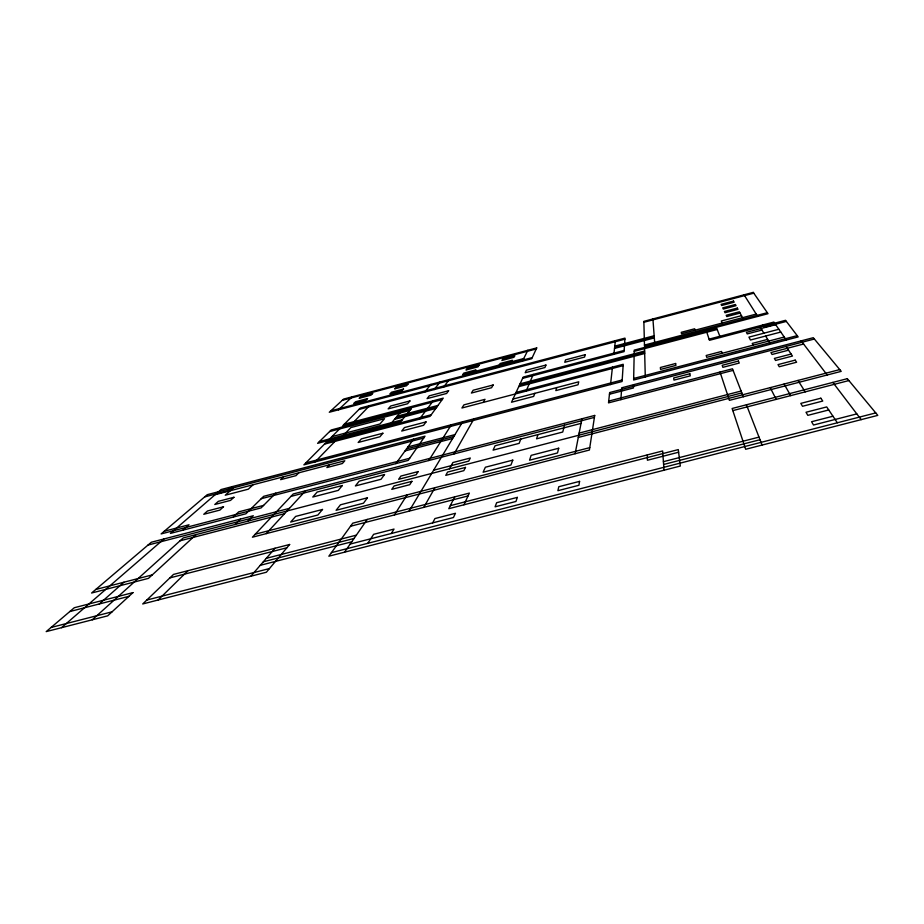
<?xml version="1.0" encoding="UTF-8"?>
<svg xmlns="http://www.w3.org/2000/svg" width="924" height="924" viewBox="0 0 924 924"><rect width="100%" height="100%" fill="white"/><g stroke="black" fill="none" stroke-linecap="round" stroke-linejoin="round"><path stroke-width="1.39" d="M633.529 384.707L633.471 387.953L609.47 394.225M620.893 399.642L621.679 387.814L813.27 337.699L841.233 371.356L729.417 400.358L720.015 372.037M610.533 384.534L612.462 367.117M613.871 354.319L615.384 340.656M575.109 453.73L581.947 418.768M564.46 425.179L562.751 432.016L536.567 438.831L537.964 434.603M556.768 387.572L555.809 390.609L578.043 384.777L578.747 381.808L512.993 399.076M520.789 439.073L519.161 443.358L493.104 450.127L495.079 445.761L581.046 423.388M534.857 393.335L533.645 396.431L511.526 402.229L523.215 377.05L624.15 350.439M526.079 391.141L533.252 374.405M463.929 504.793L469.357 493.093L352.749 523.18L328.852 556.202L680.307 466.043L678.285 449.595L448.798 508.685L454.7 496.869M522.418 361.168L527.87 350.265M432.686 522.857L434.927 518.56L455.451 513.294L453.441 517.532L350.173 544.063M510.672 363.294L512.312 360.268L500.161 363.49L499.26 365.003M449.399 468.838L452.887 462.554L470.293 458.027L468.722 461.099L433.622 470.224M423.793 507.357L434.927 487.699M454.065 453.927L473.966 418.815M483.275 402.39L485.008 399.33L463.917 404.874L461.942 407.992L623.146 365.638M409.089 511.145L462.658 421.771M391.337 533.483L394.017 529.082L373.631 534.326L367.764 543.324M394.421 514.934L407.057 494.918M428.782 460.51L451.374 424.74M474.855 371.471L475.906 369.9L463.802 373.111L462.67 374.694L523.735 358.535M344.537 552.182L367.244 519.438M395.853 463.629L413.559 439.154M419.438 419.173L433.31 400.75M443.601 387.087L449.295 379.533M434.153 389.582L440.124 381.959M424.717 392.076L430.954 384.372M390.471 424.185L401.028 411.584M250.831 576.218L275.04 548.244M266.228 533.633L305.601 490.748M329.441 464.784L326.888 467.567L342.365 463.525L344.791 460.776L215.142 494.687M343.462 435.273L350.866 427.569L384.546 418.699L379.903 424.012L331.947 436.625M315.061 461.931L336.694 439.616M352.633 423.169L369.669 405.59M298.822 472.799L296.026 475.641L280.63 479.66L283.553 476.796M247.944 521.136L253.315 515.742L151.34 542.238L91.591 593.023L148.498 578.355L196.119 534.592M275.733 493.173L261.088 507.911L161.123 533.922L207.288 494.675L423.7 438.045M327.985 440.609L341.164 427.35M158.085 600.011L187.942 570.697M234.962 524.509L240.506 519.069M233.275 517.059L238.681 511.861L263.617 505.382M338.392 409.84L352.298 396.789M253.084 484.765L248.313 489.177L225.248 495.206L233.587 487.791M92.273 619.796L183.218 537.941L741.833 392.908M99.307 603.961L123.955 582.212M182.952 530.145L189.016 524.786L164.299 531.231M232.294 486.613L227.339 490.979L204.666 496.904M61.527 627.685L164.022 538.946M342.238 400.346L536.255 348.949M643.889 322.28L753.776 293.174M330.78 410.88L532.247 357.588M358.951 409.447L624.89 339.189M614.772 346.142L654.157 335.747M740.066 313.074L726.795 316.574L726.195 315.28L739.373 311.804L743.323 319.023M614.645 347.274L654.238 336.833M614.518 348.417L654.319 337.918M741.487 315.673L721.309 320.998L722.187 323.053M756.202 314.079L681.542 333.772L681.242 332.317L694.675 328.782L695.067 330.203M344.282 424.22L443.254 398.128L430.041 416.377L324.497 444.121M644.467 345.091L767.336 312.693M442.215 399.561L342.723 425.779L360.348 408.05L624.959 338.126L624.07 351.628L522.591 378.378M329.579 431.589L409.829 410.441M634.234 351.339L717.209 329.487M397.181 416.181L437.953 405.44M520.062 383.83L644.617 351.039M395.865 417.74L436.867 406.953M519.415 385.227L644.652 352.263M394.536 419.334L435.758 408.477M518.757 386.636L644.686 353.511M319.369 441.603L402.24 419.808M709.078 339.12L773.862 322.072L786.324 340.02M431.208 414.761L326.253 442.353L303.881 464.853L622.095 381.508L623.226 364.287L516.054 392.457M786.359 321.413L764.448 327.177L763.028 324.925M775.652 324.671L746.419 332.351L747.25 333.922L761.965 330.053M778.851 329.267L748.937 337.121L750.45 340.02L780.792 332.051M767.648 339.385L752.24 343.416L753.164 345.16M784.233 337.017L706.733 357.322L706.19 355.486L721.517 351.466L722.187 353.28M305.867 462.866L622.199 379.972M633.668 378.47L797.204 335.643M814.367 339.016L609.644 392.561L608.512 402.876L733.079 370.362M407.946 446.904L454.966 434.615M803.591 344.028L770.939 352.552L772.071 354.481L788.519 350.184M406.502 448.902L453.811 436.544M405.035 450.924L452.644 438.496M608.708 401.097L732.466 368.792L743.323 396.754M791.129 354.054L774.381 358.42L775.571 360.452L792.469 356.04L786.001 346.442M409.69 458.246L263.663 496.327L245.888 513.779L170.42 533.402L221.079 489.547L425.005 436.163L408.189 460.406L261.215 498.717M290.945 496.407L594.409 417.382M147.99 545.079L289.443 508.339M579.14 433.09L741.106 391.025M180.03 540.806L284.546 513.686M578.297 437.445L839.766 369.588M255.267 534.199L589.766 447.632M732.824 410.603L848.879 380.561M95.75 589.489L152.241 574.913M350.531 526.253L468.029 495.945M169.866 577.904L286.89 547.759M450.311 505.659L662.624 450.97L664.033 470.212M828.736 409.956L807.83 415.35L806.017 412.254L826.703 406.93L837.363 422.776M266.32 558.315L356.352 535.146M678.609 452.229L647.424 460.244L647.285 454.92M69.797 611.549L128.91 596.35M263.328 561.78L354.065 538.449M832.951 416.227L811.572 421.725L813.513 425.017L856.814 413.894M260.279 565.303L351.732 541.799M663.409 461.688L758.997 437.121M663.617 464.483L760.013 439.72M146.789 600.057L269.45 568.56M331.416 552.656L875.756 412.913M51.074 627.465L112.07 611.815M801.177 340.852L827.176 374.994M832.836 382.409L861.18 419.635M744.063 294.814L757.68 316.424M797.99 380.434L805.197 391.868M760.106 326.992L763.882 333.206M765.615 336.036L769.738 342.827M784.106 384.038L790.678 395.634M770.235 387.63L776.172 399.376M720.304 337.456L716.781 328.39L634.257 350.138L633.633 380.007L798.174 336.913L785.527 320.316L709.47 340.309L706.421 331.115M746.442 404.781L762.081 445.056M652.921 318.953L654.735 343.555M644.525 347.424L645.287 376.957M594.709 415.442L589.397 450.034L252.425 537.202L293.231 493.97L594.709 415.442M579.579 481.369L578.921 485.285L557.888 490.69L558.777 486.717L579.579 481.369M585.158 354.689L584.603 357.057L564.76 362.289L565.534 359.875L585.158 354.689M558.697 448.232L557.507 452.956L529.544 460.198L531.127 455.37L558.697 448.232M517.313 497.389L515.962 501.466L495.079 506.826L496.65 502.702L517.313 497.389M512.797 460.129L510.937 465.015L483.113 472.222L485.366 467.232L512.797 460.129M545.934 365.049L544.975 367.521L525.213 372.73L526.391 370.201L545.934 365.049M536.729 347.909L531.727 358.708L329.291 412.254L343.613 399.087L536.729 347.909M465.5 467.417L463.836 470.663L445.772 475.352L447.597 472.06L465.5 467.417M514.703 355.879L513.917 357.322L501.917 360.499L502.783 359.032L514.703 355.879M493.15 384.973L491.591 387.722L471.39 393.047L473.157 390.24L493.15 384.973M411.919 481.323L409.748 484.696L391.788 489.35L394.121 485.943L411.919 481.323M418.168 471.575L416.123 474.763L398.66 479.302L400.866 476.079L418.168 471.575M478.978 365.338L477.962 366.84L466.019 370.004L467.105 368.491L478.978 365.338M426.045 421.898L423.585 425.306L401.721 431.046L404.446 427.569L426.045 421.898M448.602 390.737L446.627 393.462L427.084 398.614L429.256 395.842L448.602 390.737M367.452 497.805L363.49 503.199L336.105 510.291L340.459 504.804L367.452 497.805M384.523 474.532L381.046 479.267L355.382 485.943L359.205 481.127L384.523 474.532M411.053 408.939L400.924 421.436L317.602 443.347L331.219 429.972L411.053 408.939M322.511 509.459L317.902 515.003L290.656 522.06L295.645 516.412L322.511 509.459M342.354 485.504L338.311 490.378L312.774 497.02L317.151 492.065L342.354 485.504M289.639 544.479L266.378 572.233L142.712 603.961L173.504 574.416L289.639 544.479M382.882 433.229L379.926 436.763L358.177 442.469L361.388 438.877L382.882 433.229M409.956 400.935L407.588 403.753L388.138 408.893L390.69 406.017L409.956 400.935M403.522 389.062L402.009 390.737L389.928 393.936L391.522 392.238L403.522 389.062M407.946 384.153L406.491 385.77L394.629 388.912L396.165 387.283L407.946 384.153M367.544 398.579L365.812 400.323L353.776 403.499L355.59 401.744L367.544 398.579M372.638 393.508L370.963 395.183L359.147 398.302L360.891 396.615L372.638 393.508M132.952 592.63L107.681 615.846L46.2 631.612L74.301 607.726L132.952 592.63M223.504 506.791L219.912 510.083L203.765 514.287L207.496 510.972L223.504 506.791M233.945 497.274L230.526 500.392L214.784 504.504L218.33 501.351L233.945 497.274M753.233 292.388L643.855 321.356L644.502 346.246L768.029 313.698L753.233 292.388M733.517 301.074L721.113 304.366L721.644 305.509L734.141 302.206L733.517 301.074M735.389 304.516L722.741 307.854L723.296 309.055L736.035 305.682L735.389 304.516M737.34 308.085L724.428 311.492L725.017 312.739L738.01 309.309L737.34 308.085M675.617 363.502L660.371 367.498L660.544 369.427L675.918 365.396L675.617 363.502M689.824 373.758L673.677 377.985L673.977 380.111L690.251 375.86L689.824 373.758M738.403 361.065L722.187 365.303L722.891 367.325L739.258 363.051L738.403 361.065M795.206 360.129L778.02 364.61L779.267 366.736L796.615 362.22L795.206 360.129M847.308 378.667L732.12 408.489L745.668 449.272L877.8 415.373L847.308 378.667M820.835 398.209L800.808 403.384L802.506 406.283L822.753 401.051L820.835 398.209"/></g></svg>
